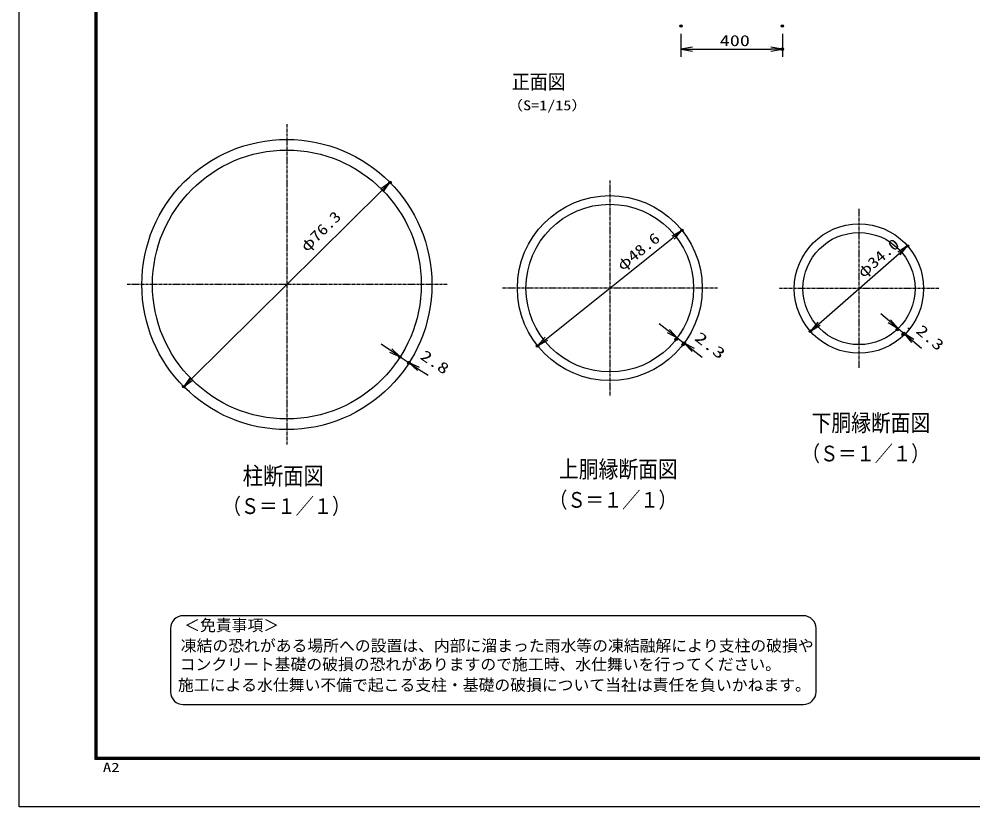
# Model space of a CAD drawing. Units: millimetres, scale not verified. Extents: x -4455 to 4455, y -3150 to 3150.
# Drawn here: x -4455 to -693, y -3150 to -44 of the extents above; entities that cross this region are included whole.
import ezdxf
from ezdxf.enums import TextEntityAlignment as Align

# ---------------------------------------------------------------- set-up
doc = ezdxf.new("R2010")
doc.units = ezdxf.units.MM
doc.header["$LTSCALE"] = 20
doc.header["$PDMODE"] = 32
doc.header["$PDSIZE"] = 10
doc.linetypes.add('USER4', pattern=[0.906, 0.591, -0.118, 0.079, -0.118])
for name, color, linetype, lineweight in [('0-1_1', 7, 'Continuous', 25), ('0-2_0', 7, 'Continuous', 25), ('0-4_EXTCNT-L', 4, 'Continuous', 25), ('0-5_DEFPOINTS', 7, 'Continuous', 25), ('0-6_CENTLN-L', 2, 'USER4', 25), ('0-7_WAKU', 7, 'Continuous', 25), ('0-9_D-TTL-TXT', 2, 'Continuous', 25)]:
    doc.layers.add(name, color=color, linetype=linetype, lineweight=lineweight)
doc.styles.add('ＭＳ ゴシック', font='')
doc.styles.get('ＭＳ ゴシック').set_extended_font_data('MS Gothic')

# ---------------------------------------------------------------- blocks, each defined once
blk = doc.blocks.new('DARROWS')
at = {"layer": '0-2_0', "color": 2}
blk.add_line((0, 0), (-19.982, 0), dxfattribs=at)
blk.add_lwpolyline([(-20, -3.333), (0, 0), (-20, 3.333)], dxfattribs=at)

msp = doc.modelspace()

# ---------------------------------------------------------------- linework, layer by layer
at = {"layer": '0-2_0', "color": 2}
for p, q in [((-1300.35, -1245.27), (-984.61, -968.31)), ((-1022.6, -1235.31), (-1056.96, -1206.26)), ((-988.23, -1264.36), (-964.82, -1284.15)), ((-930.46, -1313.2), (-896.09, -1342.25)), ((-2989.61, -1351.1), (-3027.16, -1326.3)), ((-2952.06, -1375.9), (-2917.01, -1399.04)), ((-2879.46, -1423.84), (-2841.91, -1448.64))]:
    msp.add_line(p, q, dxfattribs=at)
at = {"layer": '0-2_0', "color": 1}
for p, q in [((-971.92, -1245.07), (-968.86, -1241.45)), ((-948.51, -1264.86), (-945.45, -1261.24)), ((-2936.01, -1351.59), (-2935.53, -1350.86)), ((-2900.96, -1374.73), (-2900.48, -1374.01))]:
    msp.add_line(p, q, dxfattribs=at)
at = {"layer": '0-2_0'}
for centre, radius in [((-2125.26, -1104.91), 364.5), ((-2125.26, -1104.91), 330.5), ((-1142.48, -1106.79), 255), ((-1142.48, -1106.79), 221)]:
    msp.add_circle(centre, radius, dxfattribs=at)
at = {"layer": '0-4_EXTCNT-L', "color": 1}
for p, q in [((-1844.57, -101.88), (-1844.57, -193.13)), ((-1444.57, -101.88), (-1444.57, -193.13)), ((-1845.22, -1282.97), (-1840.64, -1277.04)), ((-1818.29, -1303.74), (-1813.72, -1297.8))]:
    msp.add_line(p, q, dxfattribs=at)
at = {"layer": '0-4_EXTCNT-L', "color": 2}
for p, q in [((-1799.57, -163.13), (-1489.57, -163.13)), ((-1894.6, -1273.32), (-1930.23, -1245.84)), ((-1858.96, -1300.8), (-1832.04, -1321.56)), ((-1796.4, -1349.04), (-1760.77, -1376.52))]:
    msp.add_line(p, q, dxfattribs=at)
at = {"layer": '0-4_EXTCNT-L', "color": 7}
for radius in [572, 530]:
    msp.add_circle((-3398.88, -1090.83), radius, dxfattribs=at)
at = {"layer": '0-5_DEFPOINTS'}
for p in [(-1844.57, -71.88), (-1444.57, -71.88), (-1444.57, -163.13), (-2992.33, -688.46), (-1840.53, -877.34), (-950.78, -938.63), (-1334.18, -1274.94), (-991.29, -1267.98), (-1863.54, -1306.73), (-1832.04, -1321.56), (-967.88, -1287.77), (-964.82, -1284.15), (-2409.99, -1332.48), (-1836.61, -1327.49), (-2952.54, -1376.62), (-2917.49, -1399.77), (-2917.01, -1399.04), (-3805.44, -1493.19)]:
    msp.add_point(p, dxfattribs=at)
at = {"layer": '0-6_CENTLN-L'}
for p, q in [((-3398.88, -458.83), (-3398.88, -1722.83)), ((-2125.26, -680.41), (-2125.26, -1529.41)), ((-1142.48, -791.79), (-1142.48, -1421.79)), ((-2766.88, -1090.83), (-4030.88, -1090.83)), ((-1700.76, -1104.91), (-2549.76, -1104.91)), ((-827.48, -1106.79), (-1457.48, -1106.79))]:
    msp.add_line(p, q, dxfattribs=at)
at = {"layer": '0-6_CENTLN-L', "linetype": 'Continuous'}
for p, q in [((-3773.45, -1461.54), (-3024.31, -720.12)), ((-2374.84, -1304.39), (-1875.68, -905.44))]:
    msp.add_line(p, q, dxfattribs=at)
at = {"layer": '0-7_WAKU', "color": 3}
msp.add_lwpolyline([(-4455, 3150), (4455, 3150), (4455, -3150), (-4455, -3150)], close=True, dxfattribs=at)
at = {"layer": '0-7_WAKU'}
for points in [[(-4155, 2962.5), (4155, 2962.5), (4155, -2962.5), (-4155, -2962.5)], [(-4153.13, 2960.62), (4153.12, 2960.62), (4153.12, -2960.63), (-4153.13, -2960.63)], [(-4151.25, 2958.75), (4151.25, 2958.75), (4151.25, -2958.75), (-4151.25, -2958.75)], [(-4149.38, 2956.87), (4149.37, 2956.87), (4149.37, -2956.88), (-4149.38, -2956.88)], [(-4147.5, 2955), (4147.5, 2955), (4147.5, -2955), (-4147.5, -2955)]]:
    msp.add_lwpolyline(points, close=True, dxfattribs=at)
at = {"layer": '0-9_D-TTL-TXT'}
for p, q in [((-1361.93, -2396.33), (-3807.48, -2396.33)), ((-3857.48, -2446.33), (-3857.48, -2696.33)), ((-1311.93, -2696.33), (-1311.93, -2446.33)), ((-3807.48, -2746.33), (-1361.93, -2746.33))]:
    msp.add_line(p, q, dxfattribs=at)
for centre, start, end in [((-3807.48, -2446.33), 90, 180), ((-1361.93, -2446.33), 0, 90), ((-3807.48, -2696.33), 180, 270), ((-1361.93, -2696.33), 270, 0)]:
    msp.add_arc(centre, 50, start, end, dxfattribs=at)

# ---------------------------------------------------------------- block references
at = {"layer": '0-2_0', "xscale": 2.25, "yscale": 2.25}
for p, rotation in [((-950.78, -938.63), 41.25661), ((-1334.18, -1274.94), 221.25661), ((-988.23, -1264.36), 319.7908), ((-964.82, -1284.15), 139.7908), ((-2952.06, -1375.9), 326.56038), ((-2917.01, -1399.04), 146.56038)]:
    msp.add_blockref('DARROWS', p, dxfattribs=dict(at, rotation=rotation))
at = {"layer": '0-4_EXTCNT-L', "xscale": 2.25, "yscale": 2.25}
for p, rotation in [((-1844.57, -163.13), 180), ((-1858.96, -1300.8), 322.3637), ((-1832.04, -1321.56), 142.3637)]:
    msp.add_blockref('DARROWS', p, dxfattribs=dict(at, rotation=rotation))
msp.add_blockref('DARROWS', (-1444.57, -163.13), dxfattribs=at)
at = {"layer": '0-6_CENTLN-L', "xscale": 2.25, "yscale": 2.25}
for p, rotation in [((-2992.33, -688.46), 44.70319), ((-1840.53, -877.34), 38.63305), ((-2409.99, -1332.48), 218.63305), ((-3805.44, -1493.19), 224.70319)]:
    msp.add_blockref('DARROWS', p, dxfattribs=dict(at, rotation=rotation))

# ---------------------------------------------------------------- texts
at = {"layer": '0-1_1', "color": 4, "style": 'ＭＳ ゴシック'}
for s, height, width, p in [('正面図', 57.73, 0.9, (-2511.85, -337.47)), ('（S=1/15）', 38.85, 1.2, (-2530.77, -415.6)), ('下胴縁断面図', 67.26, 0.85, (-1329.18, -1689.64)), ('（Ｓ＝１／１）', 62.02, 0.85, (-1367.97, -1806.53)), ('柱断面図', 68.93, 0.85, (-3573, -1900.26)), ('上胴縁断面図', 67.26, 0.85, (-2325.47, -1872.36)), ('（Ｓ＝１／１）', 62.02, 0.85, (-2364.25, -1989.25)), ('（Ｓ＝１／１）', 62.02, 0.85, (-3652, -2013.94))]:
    msp.add_text(s, height=height, dxfattribs=dict(at, width=width)).set_placement(p, align=Align.BOTTOM_LEFT)
at = {"layer": '0-2_0', "color": 3, "style": 'ＭＳ ゴシック'}
for s, rotation, width, p in [('φ34.0', 41.257, 1.2, (-1116.83, -1076.56)), ('2.3', 319.791, 1.35, (-929.3, -1288.17)), ('2.8', 326.56, 1.35, (-2883.89, -1392.46))]:
    msp.add_text(s, height=43.26, rotation=rotation, dxfattribs=dict(at, width=width)).set_placement(p, align=Align.BOTTOM_LEFT)
at = {"layer": '0-4_EXTCNT-L', "color": 3, "style": 'ＭＳ ゴシック', "width": 1.35}
msp.add_text('400', height=43.26, dxfattribs=at).set_placement((-1691.82, -163.95), align=Align.BOTTOM_LEFT)
at = {"layer": '0-4_EXTCNT-L', "color": 3, "style": 'ＭＳ ゴシック', "width": 1.5}
msp.add_text('2.3', height=43.26, rotation=322.364, dxfattribs=at).set_placement((-1802.84, -1317.49), align=Align.BOTTOM_LEFT)
at = {"layer": '0-6_CENTLN-L', "color": 3, "style": 'ＭＳ ゴシック', "width": 1.2}
for s, rotation, p in [('φ76.3', 44.703, (-3310.78, -974.04)), ('φ48.6', 38.633, (-2067.41, -1048.57))]:
    msp.add_text(s, height=43.26, rotation=rotation, dxfattribs=at).set_placement(p, align=Align.BOTTOM_LEFT)
at = {"layer": '0-7_WAKU', "style": 'ＭＳ ゴシック', "width": 1.35}
msp.add_text('A2', height=36.08, dxfattribs=at).set_placement((-4124.6, -3022.88), align=Align.BOTTOM_LEFT)
at = {"layer": '0-9_D-TTL-TXT', "color": 7, "style": 'ＭＳ ゴシック'}
for s, p in [('＜免責事項＞ \u3000\u3000', (-3803.77, -2470.51)), ('凍結の恐れがある場所への設置は、内部に溜まった雨水等の凍結融解により支柱の破損や', (-3817.3, -2551.01)), ('コンクリート基礎の破損の恐れがありますので施工時、水仕舞いを行ってください。', (-3821.41, -2624.43)), ('施工による水仕舞い不備で起こる支柱・基礎の破損について当社は責任を負いかねます。 ', (-3828.4, -2705.93))]:
    msp.add_text(s, height=45.75, dxfattribs=at).set_placement(p, align=Align.BOTTOM_LEFT)

doc.saveas('drawing.dxf')
